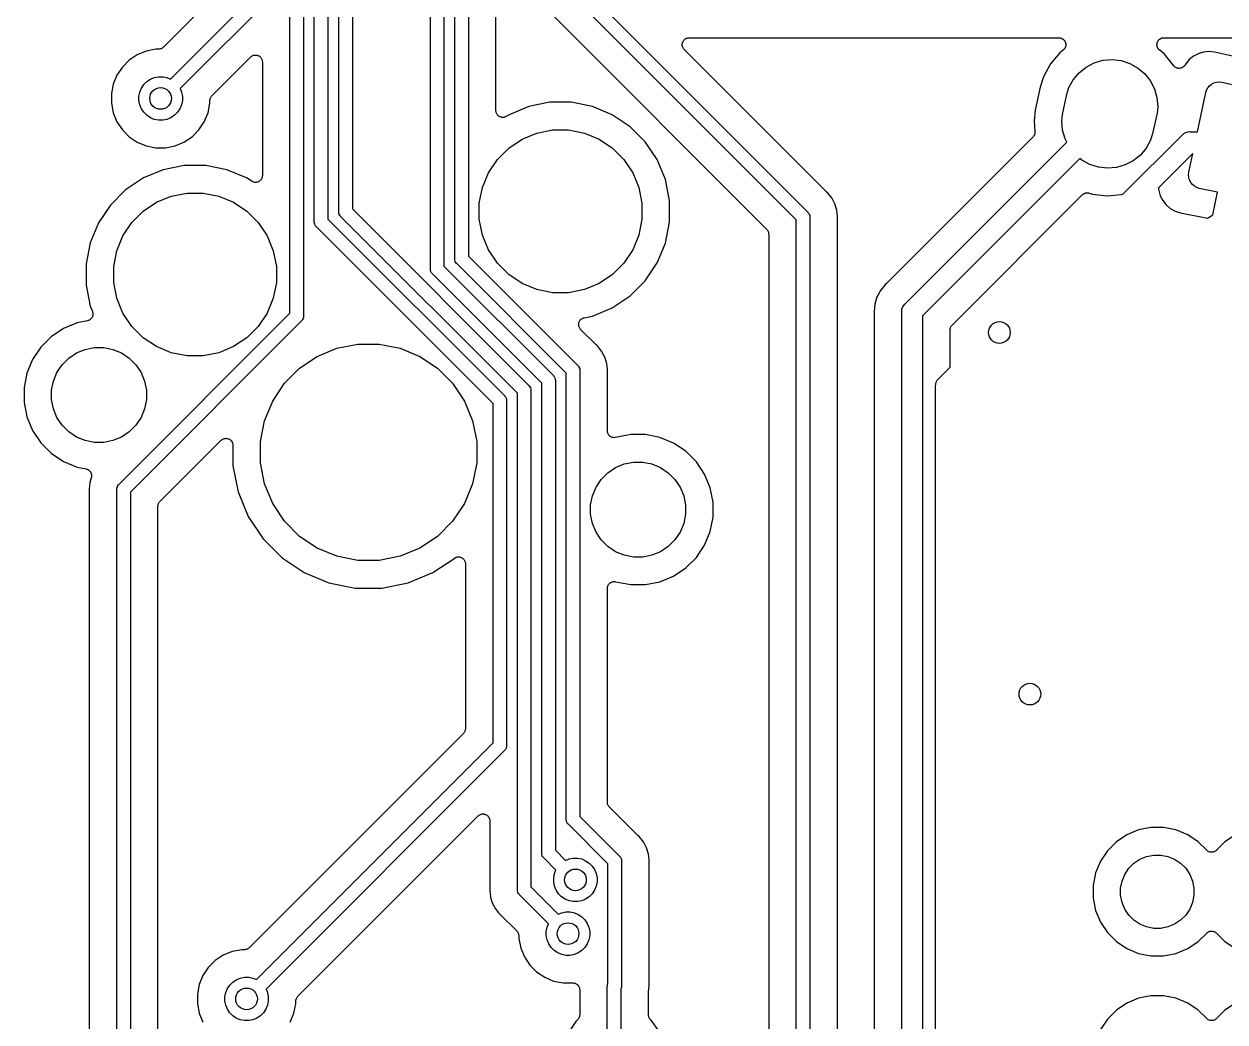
# Model space of a CAD drawing. Extents: x 59 to 2996, y -153 to 1402.
# Drawn here: x 612.32 to 634.46, y 617.34 to 635.73 of the extents above; entities that cross this region are included whole.
import ezdxf

# ---------------------------------------------------------------- set-up
doc = ezdxf.new("R2010")
doc.units = 0
doc.layers.add('BLACK', color=7, linetype='CONTINUOUS')

msp = doc.modelspace()

# ---------------------------------------------------------------- linework, layer by layer
at = {"layer": 'BLACK', "linetype": 'Continuous'}
for points in [[(618.375, 639.196), (618.375, 632.324), (621.627, 629.072), (621.631, 629.068), (621.635, 629.064), (621.635, 629.064), (621.647, 629.049), (621.659, 629.028), (621.666, 629.004), (621.668, 628.98), (621.668, 628.973), (621.668, 619.831), (622.17, 619.329), (622.234, 619.356), (622.312, 619.371), (622.39, 619.371), (622.468, 619.356), (622.54, 619.326), (622.606, 619.282), (622.662, 619.226), (622.705, 619.161), (622.736, 619.088), (622.751, 619.011), (622.751, 618.932), (622.736, 618.855), (622.705, 618.782), (622.662, 618.716), (622.606, 618.661), (622.54, 618.617), (622.468, 618.587), (622.39, 618.571), (622.312, 618.571), (622.234, 618.587), (622.162, 618.617), (622.096, 618.661), (622.04, 618.716), (621.997, 618.782), (621.966, 618.855), (621.951, 618.932), (621.951, 619.011), (621.966, 619.088), (621.993, 619.152), (621.459, 619.687), (621.454, 619.691), (621.45, 619.696), (621.438, 619.71), (621.427, 619.732), (621.419, 619.755), (621.418, 619.765), (621.418, 619.774), (621.418, 619.774), (621.417, 619.78), (621.418, 619.786), (621.418, 628.928), (618.165, 632.18), (618.161, 632.184), (618.156, 632.189), (618.145, 632.203), (618.133, 632.225), (618.133, 632.227), (618.126, 632.248), (618.125, 632.267), (618.125, 632.267), (618.124, 632.273), (618.125, 632.279), (618.125, 639.15)], [(617.924, 639.009), (617.924, 632.138), (621.177, 628.886), (621.181, 628.882), (621.185, 628.877), (621.185, 628.877), (621.197, 628.863), (621.209, 628.841), (621.216, 628.818), (621.218, 628.793), (621.218, 628.787), (621.218, 622.441), (621.218, 622.435), (621.218, 622.429), (621.218, 622.429), (621.216, 622.411), (621.213, 622.4), (621.209, 622.387), (621.197, 622.366), (621.185, 622.351), (621.185, 622.351), (621.181, 622.347), (621.177, 622.343), (616.784, 617.95), (616.81, 617.885), (616.826, 617.808), (616.826, 617.729), (616.81, 617.652), (616.78, 617.579), (616.736, 617.513), (616.681, 617.458), (616.615, 617.414), (616.542, 617.384), (616.465, 617.368), (616.386, 617.368), (616.309, 617.384), (616.236, 617.414), (616.171, 617.458), (616.115, 617.513), (616.071, 617.579), (616.041, 617.652), (616.026, 617.729), (616.026, 617.808), (616.041, 617.885), (616.071, 617.958), (616.115, 618.023), (616.171, 618.079), (616.236, 618.123), (616.309, 618.153), (616.386, 618.168), (616.465, 618.168), (616.542, 618.153), (616.607, 618.126), (620.968, 622.487), (620.968, 628.741), (617.715, 631.994), (617.711, 631.997), (617.706, 632.003), (617.695, 632.016), (617.683, 632.038), (617.682, 632.043), (617.676, 632.062), (617.674, 632.08), (617.674, 632.08), (617.674, 632.086), (617.674, 632.092), (617.674, 638.964)], [(614.034, 616.486), (614.034, 627.155), (614.033, 627.161), (614.035, 627.179), (614.036, 627.186), (614.038, 627.192), (614.043, 627.209), (614.054, 627.231), (614.066, 627.245), (614.066, 627.245), (614.07, 627.25), (614.075, 627.254), (617.224, 630.404), (617.224, 638.777)], [(617.474, 638.823), (617.474, 630.358), (617.475, 630.352), (617.474, 630.346), (617.474, 630.346), (617.473, 630.327), (617.466, 630.304), (617.457, 630.288), (617.454, 630.282), (617.442, 630.268), (617.442, 630.268), (617.438, 630.263), (617.434, 630.259), (614.284, 627.109), (614.284, 616.531)], [(620.514, 638.329), (620.514, 631.457), (622.527, 629.445), (622.531, 629.441), (622.535, 629.436), (622.535, 629.436), (622.547, 629.422), (622.558, 629.403), (622.559, 629.4), (622.566, 629.377), (622.568, 629.359), (622.568, 629.359), (622.568, 629.352), (622.568, 629.346), (622.568, 621.131), (623.296, 620.403), (623.301, 620.399), (623.305, 620.394), (623.316, 620.38), (623.326, 620.362), (623.328, 620.358), (623.335, 620.335), (623.337, 620.316), (623.337, 620.316), (623.337, 620.31), (623.337, 620.304), (623.337, 618.018), (623.337, 618.012), (623.337, 618.006), (623.337, 618.006), (623.335, 617.988), (623.328, 617.964), (623.328, 617.964), (623.328, 617.964), (623.327, 617.963), (623.325, 617.958), (623.325, 617.156)], [(624.004, 617.205), (623.905, 617.353), (623.87, 617.389), (623.869, 617.389), (623.869, 617.389), (623.869, 617.389), (623.868, 617.39), (623.861, 617.399), (623.854, 617.408), (623.853, 617.409), (623.853, 617.409), (623.848, 617.42), (623.842, 617.43), (623.842, 617.431), (623.842, 617.431), (623.838, 617.443), (623.835, 617.454), (623.835, 617.454), (623.835, 617.455), (623.834, 617.467), (623.833, 617.478), (623.833, 617.859), (623.833, 617.861), (623.833, 617.866), (623.833, 617.871), (623.835, 617.878), (623.835, 617.885), (623.835, 617.886), (623.843, 617.967), (623.843, 617.967), (623.848, 618.012), (623.845, 618.037), (623.845, 618.039), (623.845, 618.044), (623.845, 618.05), (623.845, 620.273), (623.845, 620.274), (623.845, 620.28), (623.845, 620.285), (623.848, 620.31), (623.845, 620.335), (623.845, 620.335), (623.836, 620.434), (623.8, 620.553), (623.741, 620.663), (623.662, 620.76), (623.642, 620.776), (623.641, 620.777), (623.637, 620.781), (623.633, 620.784), (623.113, 621.304), (623.113, 621.305), (623.113, 621.305), (623.112, 621.305), (623.112, 621.306), (623.104, 621.315), (623.097, 621.324), (623.097, 621.324), (623.096, 621.325), (623.091, 621.335), (623.085, 621.346), (623.085, 621.346), (623.085, 621.347), (623.081, 621.358), (623.078, 621.369), (623.078, 621.37), (623.078, 621.371), (623.077, 621.382), (623.076, 621.394), (623.076, 625.333), (623.076, 625.334), (623.076, 625.334), (623.076, 625.334), (623.076, 625.334), (623.077, 625.346), (623.078, 625.358), (623.078, 625.359), (623.078, 625.359), (623.082, 625.37), (623.086, 625.382), (623.086, 625.382), (623.086, 625.383), (623.092, 625.393), (623.097, 625.404), (623.098, 625.404), (623.098, 625.404), (623.106, 625.413), (623.113, 625.423), (623.114, 625.423), (623.114, 625.423), (623.123, 625.431), (623.132, 625.438), (623.133, 625.439), (623.133, 625.439), (623.144, 625.444), (623.154, 625.45), (623.155, 625.45), (623.155, 625.45), (623.167, 625.454), (623.178, 625.457), (623.178, 625.457), (623.179, 625.457), (623.191, 625.458), (623.203, 625.46), (623.203, 625.46), (623.204, 625.46), (623.215, 625.458), (623.227, 625.457), (623.506, 625.402), (623.779, 625.402), (624.046, 625.455), (624.298, 625.559), (624.524, 625.71), (624.717, 625.903), (624.868, 626.13), (624.972, 626.381), (625.026, 626.648), (625.026, 626.921), (624.972, 627.188), (624.868, 627.44), (624.717, 627.666), (624.524, 627.859), (624.298, 628.01), (624.046, 628.114), (623.779, 628.168), (623.506, 628.168), (623.227, 628.112), (623.226, 628.112), (623.226, 628.112), (623.226, 628.112), (623.226, 628.112), (623.214, 628.111), (623.202, 628.11), (623.201, 628.11), (623.201, 628.11), (623.189, 628.111), (623.177, 628.112), (623.177, 628.112), (623.176, 628.112), (623.165, 628.116), (623.153, 628.12), (623.153, 628.12), (623.153, 628.12), (623.142, 628.126), (623.132, 628.131), (623.131, 628.132), (623.131, 628.132), (623.122, 628.14), (623.113, 628.147), (623.112, 628.147), (623.112, 628.148), (623.104, 628.157), (623.097, 628.166), (623.097, 628.167), (623.096, 628.167), (623.091, 628.178), (623.085, 628.188), (623.085, 628.189), (623.085, 628.189), (623.082, 628.2), (623.078, 628.212), (623.078, 628.212), (623.078, 628.213), (623.077, 628.225), (623.076, 628.237), (623.076, 629.315), (623.076, 629.317), (623.076, 629.322), (623.076, 629.328), (623.079, 629.352), (623.076, 629.377), (623.076, 629.377), (623.066, 629.476), (623.03, 629.596), (622.971, 629.706), (622.892, 629.802), (622.873, 629.818), (622.872, 629.819), (622.868, 629.823), (622.864, 629.826), (622.584, 630.106), (622.583, 630.107), (622.583, 630.107), (622.583, 630.107), (622.583, 630.108), (622.575, 630.117), (622.567, 630.127), (622.567, 630.127), (622.567, 630.127), (622.561, 630.138), (622.556, 630.149), (622.556, 630.149), (622.556, 630.149), (622.552, 630.161), (622.549, 630.172), (622.549, 630.173), (622.549, 630.173), (622.548, 630.185), (622.547, 630.197), (622.547, 630.197), (622.547, 630.198), (622.548, 630.209), (622.549, 630.222), (622.549, 630.222), (622.549, 630.222), (622.553, 630.234), (622.556, 630.245), (622.557, 630.246), (622.557, 630.246), (622.563, 630.257), (622.568, 630.267), (622.568, 630.267), (622.569, 630.268), (622.576, 630.277), (622.584, 630.286), (622.584, 630.286), (622.584, 630.287), (622.594, 630.294), (622.603, 630.302), (622.603, 630.302), (622.604, 630.302), (622.614, 630.308), (622.625, 630.314), (622.625, 630.314), (622.626, 630.314), (622.637, 630.317), (622.649, 630.321), (622.8, 630.351), (623.165, 630.502), (623.494, 630.722), (623.774, 631.002), (623.994, 631.331), (624.145, 631.696), (624.222, 632.084), (624.222, 632.479), (624.145, 632.867), (623.994, 633.233), (623.774, 633.562), (623.494, 633.841), (623.165, 634.061), (622.8, 634.213), (622.412, 634.29), (622.017, 634.29), (621.629, 634.213), (621.263, 634.061), (621.22, 634.032), (621.219, 634.032), (621.219, 634.032), (621.219, 634.032), (621.218, 634.031), (621.208, 634.026), (621.197, 634.02), (621.197, 634.02), (621.196, 634.02), (621.185, 634.016), (621.173, 634.013), (621.173, 634.013), (621.173, 634.013), (621.16, 634.012), (621.148, 634.011), (621.148, 634.011), (621.148, 634.011), (621.136, 634.012), (621.124, 634.013), (621.124, 634.014), (621.123, 634.014), (621.112, 634.017), (621.1, 634.021), (621.1, 634.021), (621.1, 634.021), (621.089, 634.027), (621.078, 634.033), (621.078, 634.033), (621.078, 634.033), (621.069, 634.041), (621.059, 634.048), (621.059, 634.049), (621.059, 634.049), (621.051, 634.058), (621.044, 634.068), (621.043, 634.068), (621.043, 634.068), (621.038, 634.079), (621.032, 634.089), (621.032, 634.09), (621.032, 634.09), (621.028, 634.102), (621.025, 634.113), (621.025, 634.113), (621.025, 634.114), (621.023, 634.126), (621.022, 634.138), (621.022, 638.298)], [(620.064, 638.142), (620.064, 631.271), (622.077, 629.259), (622.081, 629.255), (622.085, 629.25), (622.085, 629.25), (622.094, 629.239), (622.097, 629.236), (622.109, 629.214), (622.116, 629.19), (622.118, 629.172), (622.118, 629.172), (622.118, 629.166), (622.118, 629.16), (622.118, 620.508), (622.306, 620.32), (622.37, 620.347), (622.447, 620.362), (622.526, 620.362), (622.604, 620.347), (622.676, 620.316), (622.742, 620.273), (622.798, 620.217), (622.841, 620.151), (622.871, 620.079), (622.887, 620.001), (622.887, 619.923), (622.871, 619.845), (622.841, 619.773), (622.798, 619.707), (622.742, 619.651), (622.676, 619.608), (622.604, 619.577), (622.526, 619.562), (622.447, 619.562), (622.37, 619.577), (622.297, 619.608), (622.232, 619.651), (622.176, 619.707), (622.132, 619.773), (622.102, 619.845), (622.087, 619.923), (622.087, 620.001), (622.102, 620.079), (622.129, 620.143), (621.909, 620.364), (621.904, 620.367), (621.899, 620.373), (621.888, 620.386), (621.877, 620.408), (621.869, 620.432), (621.867, 620.456), (621.868, 620.462), (621.868, 629.114), (619.855, 631.127), (619.85, 631.13), (619.845, 631.137), (619.835, 631.15), (619.823, 631.171), (619.816, 631.195), (619.816, 631.198), (619.814, 631.213), (619.814, 631.219), (619.814, 631.225), (619.814, 638.097)], [(623.075, 617.156), (623.075, 617.994), (623.074, 618), (623.075, 618.006), (623.076, 618.024), (623.076, 618.025), (623.078, 618.032), (623.083, 618.048), (623.083, 618.048), (623.083, 618.048), (623.087, 618.054), (623.087, 620.258), (622.359, 620.987), (622.354, 620.99), (622.35, 620.996), (622.338, 621.009), (622.327, 621.031), (622.319, 621.055), (622.319, 621.055), (622.318, 621.073), (622.318, 621.073), (622.317, 621.079), (622.318, 621.085), (622.318, 629.301), (620.305, 631.313), (620.301, 631.317), (620.296, 631.322), (620.285, 631.336), (620.273, 631.358), (620.273, 631.358), (620.266, 631.381), (620.264, 631.4), (620.264, 631.4), (620.264, 631.406), (620.264, 631.412), (620.264, 638.283)], [(616.984, 636.327), (615.199, 634.542), (615.225, 634.477), (615.241, 634.4), (615.241, 634.321), (615.225, 634.244), (615.195, 634.171), (615.151, 634.106), (615.096, 634.05), (615.03, 634.006), (614.957, 633.976), (614.88, 633.961), (614.801, 633.961), (614.724, 633.976), (614.651, 634.006), (614.586, 634.05), (614.53, 634.106), (614.486, 634.171), (614.456, 634.244), (614.441, 634.321), (614.441, 634.4), (614.456, 634.477), (614.486, 634.55), (614.53, 634.616), (614.586, 634.671), (614.651, 634.715), (614.724, 634.745), (614.801, 634.761), (614.88, 634.761), (614.957, 634.745), (615.022, 634.718), (616.774, 636.471)], [(622.591, 636.446), (626.767, 632.27), (626.772, 632.266), (626.775, 632.261), (626.775, 632.261), (626.786, 632.249), (626.787, 632.247), (626.799, 632.225), (626.806, 632.202), (626.808, 632.183), (626.808, 632.183), (626.808, 632.177), (626.808, 632.171), (626.808, 615.836)], [(615.865, 636.28), (614.891, 635.306), (614.89, 635.305), (614.89, 635.305), (614.89, 635.305), (614.89, 635.305), (614.88, 635.297), (614.871, 635.29), (614.871, 635.289), (614.87, 635.289), (614.86, 635.284), (614.849, 635.278), (614.849, 635.278), (614.848, 635.278), (614.837, 635.274), (614.826, 635.271), (614.825, 635.271), (614.824, 635.271), (614.813, 635.27), (614.801, 635.269), (614.751, 635.269), (614.576, 635.234), (614.411, 635.165), (614.262, 635.066), (614.135, 634.939), (614.036, 634.791), (613.968, 634.625), (613.933, 634.45), (613.933, 634.271), (613.968, 634.096), (614.036, 633.93), (614.135, 633.782), (614.262, 633.655), (614.411, 633.556), (614.576, 633.487), (614.751, 633.453), (614.93, 633.453), (615.106, 633.487), (615.271, 633.556), (615.42, 633.655), (615.546, 633.782), (615.645, 633.93), (615.714, 634.096), (615.749, 634.271), (615.749, 634.321), (615.749, 634.321), (615.749, 634.321), (615.749, 634.321), (615.749, 634.323), (615.75, 634.334), (615.751, 634.346), (615.751, 634.347), (615.752, 634.347), (615.755, 634.358), (615.759, 634.37), (615.759, 634.37), (615.759, 634.371), (615.765, 634.381), (615.77, 634.391), (615.771, 634.392), (615.771, 634.393), (615.779, 634.402), (615.786, 634.411), (616.5, 635.124), (616.501, 635.125), (616.501, 635.125), (616.501, 635.125), (616.501, 635.126), (616.511, 635.133), (616.52, 635.141), (616.52, 635.141), (616.52, 635.141), (616.531, 635.147), (616.542, 635.152), (616.542, 635.152), (616.542, 635.152), (616.554, 635.156), (616.566, 635.159), (616.566, 635.159), (616.566, 635.159), (616.578, 635.16), (616.59, 635.161), (616.591, 635.161), (616.591, 635.161), (616.603, 635.16), (616.615, 635.159), (616.615, 635.159), (616.615, 635.159), (616.627, 635.155), (616.639, 635.152), (616.639, 635.151), (616.639, 635.151), (616.65, 635.146), (616.661, 635.14), (616.661, 635.14), (616.661, 635.14), (616.67, 635.132), (616.68, 635.124), (616.68, 635.124), (616.68, 635.124), (616.688, 635.114), (616.695, 635.105), (616.695, 635.105), (616.696, 635.104), (616.701, 635.093), (616.707, 635.083), (616.707, 635.083), (616.707, 635.082), (616.711, 635.071), (616.714, 635.059), (616.714, 635.059), (616.714, 635.059), (616.715, 635.047), (616.716, 635.034), (616.716, 632.94), (616.716, 632.939), (616.716, 632.939), (616.716, 632.939), (616.716, 632.939), (616.715, 632.926), (616.714, 632.915), (616.714, 632.914), (616.714, 632.914), (616.71, 632.902), (616.706, 632.891), (616.706, 632.891), (616.706, 632.89), (616.7, 632.88), (616.695, 632.869), (616.694, 632.869), (616.694, 632.869), (616.686, 632.859), (616.679, 632.85), (616.679, 632.85), (616.678, 632.85), (616.669, 632.842), (616.659, 632.835), (616.659, 632.834), (616.659, 632.834), (616.648, 632.829), (616.638, 632.823), (616.637, 632.823), (616.637, 632.823), (616.625, 632.819), (616.614, 632.816), (616.614, 632.816), (616.613, 632.816), (616.601, 632.815), (616.589, 632.813), (616.589, 632.814), (616.589, 632.814), (616.577, 632.815), (616.564, 632.816), (616.564, 632.816), (616.564, 632.816), (616.552, 632.82), (616.541, 632.823), (616.541, 632.823), (616.54, 632.823), (616.53, 632.829), (616.519, 632.835), (616.426, 632.897), (616.061, 633.048), (615.673, 633.125), (615.277, 633.125), (614.889, 633.048), (614.524, 632.897), (614.195, 632.677), (613.915, 632.397), (613.696, 632.069), (613.544, 631.703), (613.467, 631.315), (613.467, 630.92), (613.544, 630.532), (613.583, 630.438), (613.583, 630.437), (613.583, 630.437), (613.583, 630.437), (613.584, 630.436), (613.587, 630.424), (613.591, 630.413), (613.591, 630.413), (613.591, 630.412), (613.592, 630.4), (613.593, 630.388), (613.593, 630.388), (613.593, 630.388), (613.591, 630.376), (613.59, 630.364), (613.59, 630.363), (613.59, 630.363), (613.586, 630.351), (613.583, 630.34), (613.583, 630.34), (613.583, 630.339), (613.577, 630.329), (613.571, 630.318), (613.571, 630.318), (613.571, 630.317), (613.563, 630.308), (613.555, 630.299), (613.555, 630.299), (613.555, 630.298), (613.546, 630.291), (613.536, 630.283), (613.536, 630.283), (613.536, 630.283), (613.525, 630.277), (613.514, 630.272), (613.514, 630.272), (613.514, 630.271), (613.502, 630.268), (613.491, 630.265), (613.301, 630.227), (613.05, 630.123), (612.823, 629.971), (612.63, 629.779), (612.479, 629.552), (612.375, 629.3), (612.322, 629.033), (612.322, 628.761), (612.375, 628.494), (612.479, 628.242), (612.63, 628.015), (612.823, 627.823), (613.05, 627.671), (613.301, 627.567), (613.465, 627.535), (613.467, 627.534), (613.472, 627.532), (613.478, 627.531), (613.484, 627.529), (613.49, 627.527), (613.495, 627.524), (613.501, 627.522), (613.506, 627.518), (613.512, 627.515), (613.516, 627.511), (613.521, 627.508), (613.526, 627.503), (613.531, 627.499), (613.535, 627.494), (613.539, 627.49), (613.542, 627.485), (613.546, 627.479), (613.549, 627.474), (613.552, 627.47), (613.555, 627.463), (613.558, 627.457), (613.56, 627.452), (613.562, 627.447), (613.563, 627.44), (613.565, 627.434), (613.565, 627.428), (613.567, 627.422), (613.567, 627.416), (613.567, 627.409), (613.567, 627.403), (613.567, 627.397), (613.565, 627.391), (613.565, 627.384), (613.563, 627.379), (613.562, 627.373), (613.535, 627.285), (613.523, 627.161), (613.525, 627.136), (613.525, 627.135), (613.525, 627.129), (613.526, 627.124), (613.526, 616.517)], [(626.558, 615.836), (626.558, 632.126), (622.382, 636.301)], [(622.045, 635.92), (626.013, 631.952), (626.013, 631.952), (626.013, 631.952), (626.013, 631.952), (626.014, 631.951), (626.021, 631.942), (626.029, 631.933), (626.029, 631.932), (626.029, 631.932), (626.035, 631.921), (626.04, 631.911), (626.04, 631.91), (626.041, 631.91), (626.044, 631.898), (626.047, 631.887), (626.047, 631.887), (626.048, 631.886), (626.049, 631.874), (626.05, 631.863), (626.05, 616.159)], [(627.316, 616.159), (627.316, 632.14), (627.316, 632.142), (627.316, 632.147), (627.316, 632.152), (627.319, 632.177), (627.307, 632.301), (627.27, 632.421), (627.212, 632.531), (627.148, 632.608), (627.133, 632.627), (627.113, 632.643), (627.112, 632.644), (627.108, 632.648), (627.104, 632.651), (624.493, 635.262), (624.493, 635.263), (624.493, 635.263), (624.493, 635.263), (624.492, 635.263), (624.485, 635.273), (624.477, 635.282), (624.477, 635.282), (624.477, 635.282), (624.471, 635.293), (624.466, 635.304), (624.465, 635.304), (624.465, 635.304), (624.462, 635.316), (624.459, 635.328), (624.459, 635.328), (624.458, 635.328), (624.457, 635.34), (624.456, 635.352), (624.456, 635.353), (624.456, 635.353), (624.458, 635.365), (624.459, 635.377), (624.459, 635.377), (624.459, 635.378), (624.463, 635.389), (624.466, 635.401), (624.466, 635.401), (624.466, 635.401), (624.472, 635.412), (624.478, 635.423), (624.478, 635.423), (624.478, 635.423), (624.486, 635.432), (624.494, 635.442), (624.494, 635.442), (624.494, 635.442), (624.504, 635.45), (624.513, 635.457), (624.513, 635.457), (624.513, 635.458), (624.524, 635.463), (624.535, 635.469), (624.535, 635.469), (624.535, 635.469), (624.547, 635.473), (624.559, 635.476), (624.559, 635.476), (624.559, 635.476), (624.571, 635.477), (624.583, 635.479), (631.401, 635.479), (631.403, 635.479), (631.41, 635.478), (631.417, 635.478), (631.422, 635.476), (631.428, 635.476), (631.434, 635.474), (631.441, 635.472), (631.446, 635.47), (631.451, 635.468), (631.457, 635.465), (631.463, 635.462), (631.468, 635.459), (631.473, 635.456), (631.478, 635.452), (631.484, 635.448), (631.488, 635.444), (631.492, 635.44), (631.496, 635.435), (631.501, 635.43), (631.504, 635.425), (631.507, 635.421), (631.511, 635.415), (631.514, 635.409), (631.516, 635.404), (631.519, 635.399), (631.521, 635.393), (631.523, 635.386), (631.524, 635.381), (631.526, 635.375), (631.527, 635.369), (631.528, 635.362), (631.528, 635.356), (631.528, 635.351), (631.527, 635.344), (631.527, 635.337), (631.526, 635.332), (631.526, 635.326), (631.524, 635.319), (631.522, 635.313), (631.52, 635.308), (631.518, 635.302), (631.515, 635.296), (631.512, 635.29), (631.509, 635.285), (631.506, 635.281), (631.502, 635.275), (631.498, 635.27), (631.494, 635.266), (631.491, 635.261), (631.485, 635.257), (631.48, 635.252), (631.416, 635.201), (631.244, 634.997), (631.115, 634.762), (631.054, 634.571), (630.964, 634.147), (630.942, 633.948), (630.959, 633.75), (630.959, 633.748), (630.959, 633.743), (630.959, 633.739), (630.958, 633.731), (630.958, 633.723), (630.957, 633.719), (630.957, 633.714), (630.954, 633.707), (630.953, 633.699), (630.951, 633.695), (630.949, 633.69), (630.946, 633.684), (630.943, 633.677), (630.94, 633.673), (630.938, 633.669), (630.933, 633.663), (630.928, 633.656), (630.925, 633.653), (630.922, 633.649), (628.23, 630.957), (628.228, 630.956), (628.224, 630.953), (628.221, 630.949), (628.199, 630.931), (628.166, 630.891), (628.166, 630.891), (628.111, 630.825), (628.061, 630.731), (628.061, 630.731), (628.047, 630.703), (628.007, 630.572), (627.999, 630.495), (627.999, 630.495), (627.993, 630.435), (627.996, 630.406), (627.996, 630.405), (627.996, 630.399), (627.996, 630.394), (627.996, 613.806)], [(634.765, 635.103), (634.271, 635.211), (634.166, 635.223), (634.066, 635.214), (633.97, 635.186), (633.881, 635.14), (633.803, 635.078), (633.739, 635.001), (633.727, 634.98), (633.727, 634.979), (633.727, 634.979), (633.726, 634.979), (633.726, 634.979), (633.719, 634.969), (633.712, 634.959), (633.712, 634.959), (633.712, 634.959), (633.703, 634.95), (633.694, 634.942), (633.694, 634.942), (633.694, 634.941), (633.684, 634.935), (633.674, 634.929), (633.673, 634.928), (633.673, 634.928), (633.662, 634.924), (633.65, 634.919), (633.65, 634.919), (633.65, 634.919), (633.638, 634.917), (633.626, 634.915), (633.626, 634.915), (633.625, 634.915), (633.613, 634.915), (633.601, 634.916), (633.601, 634.916), (633.601, 634.916), (633.589, 634.918), (633.577, 634.921), (633.577, 634.921), (633.576, 634.921), (633.566, 634.926), (633.554, 634.931), (633.554, 634.931), (633.554, 634.931), (633.544, 634.938), (633.534, 634.945), (633.534, 634.945), (633.533, 634.945), (633.525, 634.954), (633.517, 634.962), (633.346, 635.176), (633.253, 635.254), (633.251, 635.256), (633.248, 635.259), (633.244, 635.263), (633.239, 635.268), (633.234, 635.274), (633.232, 635.278), (633.228, 635.282), (633.225, 635.288), (633.221, 635.295), (633.219, 635.299), (633.217, 635.304), (633.215, 635.311), (633.212, 635.318), (633.211, 635.323), (633.21, 635.328), (633.209, 635.335), (633.208, 635.342), (633.208, 635.347), (633.208, 635.352), (633.208, 635.36), (633.209, 635.367), (633.21, 635.372), (633.21, 635.377), (633.212, 635.384), (633.214, 635.391), (633.216, 635.396), (633.218, 635.401), (633.221, 635.407), (633.224, 635.414), (633.227, 635.418), (633.229, 635.423), (633.234, 635.428), (633.238, 635.434), (633.242, 635.438), (633.245, 635.442), (633.251, 635.446), (633.256, 635.451), (633.26, 635.454), (633.264, 635.457), (633.271, 635.461), (633.277, 635.465), (633.282, 635.467), (633.286, 635.469), (633.293, 635.471), (633.3, 635.474), (633.305, 635.475), (633.31, 635.476), (633.317, 635.477), (633.324, 635.478), (633.329, 635.478), (633.335, 635.479), (637.153, 635.479)], [(628.504, 613.774), (628.504, 630.425), (628.504, 630.435), (628.504, 630.444), (628.504, 630.444), (628.507, 630.472), (628.507, 630.472), (628.518, 630.508), (628.52, 630.511), (628.536, 630.541), (628.56, 630.57), (628.567, 630.576), (631.544, 633.553), (631.513, 633.614), (631.466, 633.775), (631.452, 633.941), (631.466, 634.066), (631.546, 634.441), (631.584, 634.561), (631.665, 634.707), (631.773, 634.836), (631.903, 634.94), (632.052, 635.017), (632.213, 635.064), (632.38, 635.078), (632.546, 635.059), (632.706, 635.008), (632.852, 634.928), (632.98, 634.82), (633.085, 634.689), (633.162, 634.54), (633.208, 634.379), (633.223, 634.213), (633.209, 634.088), (633.129, 633.713), (633.091, 633.593), (633.01, 633.447), (632.902, 633.318), (632.771, 633.214), (632.623, 633.137), (632.462, 633.09), (632.295, 633.076), (632.129, 633.095), (631.969, 633.146), (631.822, 633.226), (631.786, 633.257), (628.885, 630.356), (628.885, 613.844)], [(629.126, 614.271), (629.126, 629.052), (629.125, 629.062), (629.129, 629.099), (629.139, 629.135), (629.157, 629.168), (629.158, 629.169), (629.181, 629.197), (629.188, 629.203), (629.393, 629.408), (629.393, 630.093), (629.393, 630.093), (629.393, 630.093), (629.393, 630.093), (629.393, 630.094), (629.395, 630.106), (629.396, 630.118), (629.396, 630.118), (629.396, 630.119), (629.4, 630.13), (629.403, 630.141), (629.404, 630.142), (629.404, 630.143), (629.409, 630.153), (629.415, 630.163), (629.415, 630.164), (629.416, 630.164), (629.423, 630.173), (629.431, 630.182), (631.832, 632.584), (631.833, 632.585), (631.839, 632.589), (631.843, 632.594), (631.848, 632.597), (631.853, 632.601), (631.859, 632.604), (631.864, 632.607), (631.87, 632.609), (631.875, 632.612), (631.881, 632.614), (631.887, 632.616), (631.893, 632.617), (631.899, 632.619), (631.905, 632.62), (631.911, 632.621), (631.917, 632.621), (631.923, 632.621), (631.93, 632.62), (631.936, 632.62), (631.942, 632.619), (631.948, 632.619), (631.954, 632.617), (631.96, 632.615), (632.022, 632.596), (632.288, 632.566), (632.555, 632.589), (632.582, 632.596), (633.671, 633.685), (633.677, 633.693), (633.684, 633.699), (633.684, 633.699), (633.706, 633.716), (633.739, 633.734), (633.775, 633.745), (633.812, 633.749), (633.821, 633.748), (633.954, 633.748), (634.107, 634.468), (634.122, 634.514), (634.146, 634.557), (634.177, 634.595), (634.216, 634.625), (634.259, 634.648), (634.306, 634.661), (634.355, 634.666), (634.404, 634.66), (634.742, 634.588)], [(614.792, 616.794), (614.792, 626.846), (614.792, 626.847), (614.792, 626.847), (614.792, 626.847), (614.792, 626.848), (614.793, 626.86), (614.794, 626.872), (614.795, 626.872), (614.795, 626.873), (614.798, 626.884), (614.802, 626.895), (614.802, 626.896), (614.802, 626.896), (614.808, 626.907), (614.813, 626.917), (614.814, 626.918), (614.814, 626.918), (614.822, 626.927), (614.829, 626.936), (615.955, 628.062), (615.956, 628.063), (615.956, 628.063), (615.956, 628.063), (615.956, 628.063), (615.966, 628.071), (615.975, 628.079), (615.975, 628.079), (615.976, 628.079), (615.987, 628.085), (615.997, 628.09), (615.997, 628.09), (615.998, 628.09), (616.009, 628.094), (616.021, 628.097), (616.021, 628.097), (616.021, 628.097), (616.034, 628.098), (616.046, 628.099), (616.046, 628.099), (616.046, 628.099), (616.058, 628.098), (616.07, 628.097), (616.07, 628.097), (616.071, 628.097), (616.082, 628.093), (616.094, 628.089), (616.094, 628.089), (616.094, 628.089), (616.105, 628.083), (616.116, 628.078), (616.116, 628.077), (616.116, 628.077), (616.126, 628.069), (616.135, 628.062), (616.135, 628.062), (616.135, 628.061), (616.143, 628.052), (616.151, 628.043), (616.151, 628.042), (616.151, 628.042), (616.157, 628.031), (616.162, 628.021), (616.162, 628.02), (616.162, 628.02), (616.166, 628.008), (616.169, 627.997), (616.169, 627.997), (616.169, 627.997), (616.171, 627.984), (616.172, 627.972), (616.172, 627.594), (616.268, 627.111), (616.456, 626.656), (616.73, 626.246), (617.079, 625.897), (617.489, 625.624), (617.944, 625.435), (618.427, 625.339), (618.92, 625.339), (619.403, 625.435), (619.859, 625.624), (620.262, 625.893), (620.263, 625.894), (620.263, 625.894), (620.263, 625.894), (620.264, 625.894), (620.274, 625.9), (620.285, 625.905), (620.285, 625.905), (620.286, 625.905), (620.297, 625.909), (620.309, 625.912), (620.309, 625.912), (620.309, 625.912), (620.321, 625.913), (620.333, 625.915), (620.334, 625.914), (620.334, 625.915), (620.346, 625.913), (620.358, 625.912), (620.358, 625.912), (620.359, 625.912), (620.37, 625.908), (620.382, 625.905), (620.382, 625.904), (620.382, 625.904), (620.393, 625.899), (620.404, 625.893), (620.404, 625.893), (620.404, 625.893), (620.413, 625.885), (620.423, 625.877), (620.423, 625.877), (620.423, 625.877), (620.431, 625.867), (620.438, 625.858), (620.438, 625.858), (620.439, 625.857), (620.444, 625.847), (620.45, 625.836), (620.45, 625.836), (620.45, 625.835), (620.454, 625.824), (620.457, 625.812), (620.457, 625.812), (620.457, 625.812), (620.458, 625.8), (620.46, 625.788), (620.46, 622.75), (620.46, 622.75), (620.46, 622.75), (620.46, 622.75), (620.46, 622.748), (620.458, 622.737), (620.457, 622.725), (620.457, 622.724), (620.457, 622.724), (620.453, 622.713), (620.45, 622.701), (620.45, 622.701), (620.449, 622.7), (620.444, 622.69), (620.438, 622.679), (620.438, 622.679), (620.437, 622.678), (620.43, 622.669), (620.422, 622.66), (616.476, 618.714), (616.475, 618.713), (616.475, 618.713), (616.475, 618.713), (616.474, 618.712), (616.465, 618.705), (616.456, 618.698), (616.456, 618.697), (616.455, 618.697), (616.445, 618.692), (616.434, 618.686), (616.434, 618.686), (616.433, 618.686), (616.422, 618.682), (616.411, 618.679), (616.41, 618.679), (616.409, 618.679), (616.398, 618.678), (616.386, 618.676), (616.336, 618.676), (616.161, 618.642), (615.996, 618.573), (615.847, 618.474), (615.72, 618.347), (615.621, 618.199), (615.553, 618.033), (615.518, 617.858), (615.518, 617.679), (615.553, 617.504), (615.621, 617.338)], [(617.23, 617.338), (617.299, 617.504), (617.334, 617.679), (617.334, 617.729), (617.334, 617.729), (617.334, 617.729), (617.334, 617.729), (617.334, 617.73), (617.335, 617.742), (617.336, 617.754), (617.336, 617.754), (617.337, 617.755), (617.34, 617.766), (617.343, 617.777), (617.344, 617.778), (617.344, 617.779), (617.35, 617.789), (617.355, 617.799), (617.356, 617.8), (617.356, 617.8), (617.363, 617.809), (617.371, 617.818), (620.693, 621.14), (620.694, 621.141), (620.694, 621.141), (620.694, 621.141), (620.694, 621.142), (620.704, 621.149), (620.713, 621.157), (620.713, 621.157), (620.713, 621.157), (620.724, 621.163), (620.735, 621.168), (620.735, 621.168), (620.735, 621.168), (620.747, 621.172), (620.759, 621.175), (620.759, 621.175), (620.759, 621.175), (620.771, 621.176), (620.783, 621.178), (620.784, 621.178), (620.784, 621.178), (620.796, 621.176), (620.808, 621.175), (620.808, 621.175), (620.809, 621.175), (620.82, 621.171), (620.832, 621.168), (620.832, 621.168), (620.832, 621.167), (620.843, 621.162), (620.854, 621.156), (620.854, 621.156), (620.854, 621.156), (620.863, 621.148), (620.873, 621.14), (620.873, 621.14), (620.873, 621.14), (620.881, 621.13), (620.888, 621.121), (620.888, 621.121), (620.889, 621.12), (620.894, 621.11), (620.9, 621.099), (620.9, 621.099), (620.9, 621.099), (620.904, 621.087), (620.907, 621.075), (620.907, 621.075), (620.907, 621.075), (620.908, 621.063), (620.91, 621.051), (620.91, 619.817), (620.91, 619.815), (620.909, 619.81), (620.909, 619.805), (620.907, 619.78), (620.909, 619.755), (620.909, 619.755), (620.919, 619.656), (620.923, 619.64), (620.923, 619.64), (620.955, 619.536), (621.014, 619.426), (621.072, 619.356), (621.072, 619.356), (621.093, 619.33), (621.112, 619.314), (621.114, 619.313), (621.117, 619.309), (621.121, 619.306), (621.406, 619.021), (621.406, 619.021), (621.406, 619.021), (621.406, 619.021), (621.407, 619.02), (621.414, 619.011), (621.422, 619.002), (621.422, 619.001), (621.423, 619.001), (621.428, 618.99), (621.433, 618.98), (621.434, 618.979), (621.434, 618.979), (621.437, 618.967), (621.441, 618.956), (621.441, 618.955), (621.441, 618.955), (621.442, 618.943), (621.443, 618.931), (621.443, 618.882), (621.478, 618.706), (621.546, 618.541), (621.646, 618.392), (621.772, 618.266), (621.921, 618.167), (622.086, 618.098), (622.262, 618.063), (622.44, 618.063), (622.44, 618.063), (622.44, 618.063), (622.44, 618.063), (622.441, 618.063), (622.453, 618.062), (622.465, 618.061), (622.465, 618.061), (622.466, 618.06), (622.477, 618.057), (622.489, 618.053), (622.489, 618.053), (622.49, 618.053), (622.5, 618.047), (622.511, 618.042), (622.511, 618.041), (622.511, 618.041), (622.52, 618.033), (622.53, 618.026), (622.53, 618.025), (622.53, 618.025), (622.538, 618.016), (622.545, 618.007), (622.546, 618.006), (622.546, 618.006), (622.551, 617.995), (622.557, 617.985), (622.557, 617.984), (622.557, 617.984), (622.561, 617.972), (622.564, 617.961), (622.564, 617.96), (622.564, 617.96), (622.565, 617.948), (622.567, 617.936), (622.567, 617.478), (622.567, 617.478), (622.567, 617.478), (622.567, 617.478), (622.567, 617.477), (622.565, 617.465), (622.564, 617.453), (622.564, 617.453), (622.564, 617.452), (622.56, 617.441), (622.557, 617.43), (622.556, 617.429), (622.556, 617.428), (622.551, 617.418), (622.545, 617.408), (622.545, 617.407), (622.544, 617.407), (622.537, 617.398), (622.529, 617.389), (622.494, 617.353), (622.395, 617.205)], [(634.654, 620.793), (634.46, 620.663), (634.304, 620.507), (634.304, 620.506), (634.303, 620.506), (634.303, 620.506), (634.303, 620.506), (634.293, 620.498), (634.284, 620.491), (634.284, 620.491), (634.283, 620.49), (634.273, 620.485), (634.262, 620.479), (634.262, 620.479), (634.261, 620.479), (634.25, 620.476), (634.239, 620.472), (634.238, 620.472), (634.238, 620.472), (634.226, 620.471), (634.214, 620.47), (634.213, 620.47), (634.213, 620.47), (634.201, 620.471), (634.189, 620.472), (634.189, 620.472), (634.188, 620.473), (634.177, 620.476), (634.166, 620.48), (634.165, 620.48), (634.165, 620.48), (634.154, 620.486), (634.144, 620.491), (634.143, 620.492), (634.143, 620.492), (634.134, 620.499), (634.125, 620.507), (633.968, 620.663), (633.775, 620.793), (633.559, 620.882), (633.331, 620.927), (633.098, 620.927), (632.869, 620.882), (632.654, 620.793), (632.46, 620.663), (632.295, 620.498), (632.166, 620.305), (632.077, 620.089), (632.031, 619.861), (632.031, 619.628), (632.077, 619.399), (632.166, 619.184), (632.295, 618.99), (632.46, 618.825), (632.654, 618.696), (632.869, 618.607), (633.098, 618.561), (633.331, 618.561), (633.559, 618.607), (633.775, 618.696), (633.968, 618.825), (634.125, 618.981), (634.125, 618.982), (634.125, 618.982), (634.125, 618.982), (634.126, 618.983), (634.135, 618.99), (634.144, 618.998), (634.145, 618.998), (634.145, 618.998), (634.156, 619.004), (634.166, 619.009), (634.167, 619.009), (634.167, 619.01), (634.179, 619.013), (634.19, 619.016), (634.191, 619.016), (634.191, 619.016), (634.203, 619.017), (634.215, 619.019), (634.215, 619.019), (634.216, 619.019), (634.227, 619.017), (634.239, 619.016), (634.24, 619.016), (634.24, 619.016), (634.252, 619.012), (634.263, 619.009), (634.264, 619.009), (634.264, 619.008), (634.274, 619.003), (634.285, 618.997), (634.285, 618.997), (634.286, 618.997), (634.295, 618.989), (634.304, 618.981), (634.46, 618.825), (634.654, 618.696)], [(634.654, 617.693), (634.46, 617.563), (634.304, 617.407), (634.304, 617.406), (634.303, 617.406), (634.303, 617.406), (634.303, 617.406), (634.293, 617.398), (634.284, 617.391), (634.284, 617.391), (634.283, 617.39), (634.273, 617.385), (634.262, 617.379), (634.262, 617.379), (634.261, 617.379), (634.25, 617.376), (634.239, 617.372), (634.238, 617.372), (634.238, 617.372), (634.226, 617.371), (634.214, 617.37), (634.213, 617.37), (634.213, 617.37), (634.201, 617.371), (634.189, 617.372), (634.189, 617.372), (634.188, 617.373), (634.177, 617.376), (634.166, 617.38), (634.165, 617.38), (634.165, 617.38), (634.154, 617.386), (634.144, 617.391), (634.143, 617.392), (634.143, 617.392), (634.134, 617.399), (634.125, 617.407), (633.968, 617.563), (633.775, 617.693), (633.559, 617.782), (633.331, 617.827), (633.098, 617.827), (632.869, 617.782), (632.654, 617.693), (632.46, 617.563), (632.295, 617.398), (632.166, 617.205)]]:
    msp.add_lwpolyline(points, dxfattribs=at)
for points in [[(622.925, 633.611), (623.171, 633.447), (623.379, 633.238), (623.544, 632.992), (623.657, 632.719), (623.714, 632.429), (623.714, 632.134), (623.657, 631.844), (623.544, 631.571), (623.379, 631.326), (623.171, 631.117), (622.925, 630.952), (622.652, 630.839), (622.362, 630.782), (622.067, 630.782), (621.777, 630.839), (621.504, 630.952), (621.258, 631.117), (621.049, 631.326), (620.885, 631.571), (620.772, 631.844), (620.714, 632.134), (620.714, 632.429), (620.772, 632.719), (620.885, 632.992), (621.049, 633.238), (621.258, 633.447), (621.504, 633.611), (621.777, 633.724), (622.067, 633.782), (622.362, 633.782), (622.652, 633.724)], [(633.235, 632.711), (633.235, 632.71), (633.237, 632.698), (633.239, 632.687), (633.242, 632.663), (633.269, 632.567), (633.315, 632.478), (633.378, 632.4), (633.454, 632.335), (633.542, 632.287), (633.643, 632.255), (634.138, 632.152), (634.201, 632.193), (634.238, 632.217), (634.326, 632.632), (633.988, 632.704), (633.941, 632.719), (633.898, 632.742), (633.861, 632.774), (633.83, 632.812), (633.808, 632.856), (633.794, 632.903), (633.79, 632.952), (633.795, 633), (633.869, 633.344), (633.235, 632.711)], [(616.186, 632.447), (616.431, 632.283), (616.64, 632.074), (616.804, 631.828), (616.917, 631.555), (616.975, 631.265), (616.975, 630.97), (616.917, 630.68), (616.804, 630.407), (616.64, 630.161), (616.431, 629.952), (616.186, 629.788), (615.913, 629.675), (615.623, 629.617), (615.327, 629.617), (615.037, 629.675), (614.764, 629.788), (614.519, 629.952), (614.31, 630.161), (614.146, 630.407), (614.033, 630.68), (613.975, 630.97), (613.975, 631.265), (614.033, 631.555), (614.146, 631.828), (614.31, 632.074), (614.519, 632.283), (614.764, 632.447), (615.037, 632.56), (615.327, 632.617), (615.623, 632.617), (615.913, 632.56)], [(614.119, 629.672), (614.262, 629.577), (614.384, 629.455), (614.48, 629.311), (614.546, 629.152), (614.58, 628.983), (614.58, 628.811), (614.546, 628.642), (614.48, 628.483), (614.384, 628.339), (614.262, 628.217), (614.119, 628.122), (613.96, 628.056), (613.791, 628.022), (613.618, 628.022), (613.449, 628.056), (613.29, 628.122), (613.147, 628.217), (613.025, 628.339), (612.929, 628.483), (612.863, 628.642), (612.83, 628.811), (612.83, 628.983), (612.863, 629.152), (612.929, 629.311), (613.025, 629.455), (613.147, 629.577), (613.29, 629.672), (613.449, 629.738), (613.618, 629.772), (613.791, 629.772), (613.96, 629.738)], [(619.618, 629.608), (619.945, 629.39), (620.222, 629.112), (620.441, 628.785), (620.591, 628.422), (620.668, 628.037), (620.668, 627.644), (620.591, 627.259), (620.441, 626.896), (620.222, 626.57), (619.945, 626.292), (619.618, 626.074), (619.255, 625.924), (618.87, 625.847), (618.477, 625.847), (618.092, 625.924), (617.729, 626.074), (617.403, 626.292), (617.125, 626.57), (616.907, 626.896), (616.756, 627.259), (616.68, 627.644), (616.68, 628.037), (616.756, 628.422), (616.907, 628.785), (617.125, 629.112), (617.403, 629.39), (617.729, 629.608), (618.092, 629.758), (618.477, 629.835), (618.87, 629.835), (619.255, 629.758)], [(624.057, 627.56), (624.2, 627.464), (624.322, 627.342), (624.418, 627.199), (624.484, 627.04), (624.518, 626.871), (624.518, 626.698), (624.484, 626.529), (624.418, 626.37), (624.322, 626.227), (624.2, 626.105), (624.057, 626.009), (623.898, 625.943), (623.729, 625.91), (623.556, 625.91), (623.387, 625.943), (623.228, 626.009), (623.085, 626.105), (622.963, 626.227), (622.867, 626.37), (622.801, 626.529), (622.768, 626.698), (622.768, 626.871), (622.801, 627.04), (622.867, 627.199), (622.963, 627.342), (623.085, 627.464), (623.228, 627.56), (623.387, 627.626), (623.556, 627.66), (623.729, 627.66), (623.898, 627.626)], [(633.534, 620.342), (633.645, 620.269), (633.739, 620.175), (633.812, 620.064), (633.863, 619.941), (633.889, 619.811), (633.889, 619.678), (633.863, 619.547), (633.812, 619.424), (633.739, 619.314), (633.645, 619.22), (633.534, 619.146), (633.411, 619.095), (633.281, 619.069), (633.148, 619.069), (633.017, 619.095), (632.895, 619.146), (632.784, 619.22), (632.69, 619.314), (632.616, 619.424), (632.565, 619.547), (632.539, 619.678), (632.539, 619.811), (632.565, 619.941), (632.616, 620.064), (632.69, 620.175), (632.784, 620.269), (632.895, 620.342), (633.017, 620.393), (633.148, 620.419), (633.281, 620.419), (633.411, 620.393)]]:
    msp.add_lwpolyline(points, close=True, dxfattribs=at)
at = {"layer": 'BLACK'}
for centre in [(614.841, 634.361), (630.303, 630.048), (630.866, 623.386), (622.487, 619.962), (622.351, 618.971), (616.426, 617.768)]:
    msp.add_circle(centre, 0.2, dxfattribs=at)

doc.saveas('drawing.dxf')
